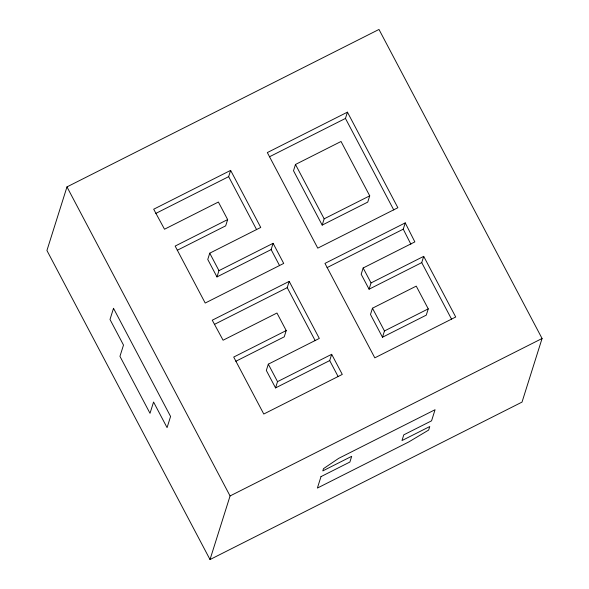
<?xml version="1.0" encoding="UTF-8"?>
<svg xmlns="http://www.w3.org/2000/svg" width="589" height="589" viewBox="0 0 589 589"><rect width="100%" height="100%" fill="white"/><g stroke="black" fill="none" stroke-linecap="round" stroke-linejoin="round"><path stroke-width="0.88" d="M66.977 186.904L46.929 250.502L210.015 559.55L522.023 402.096L542.071 338.498L378.985 29.45L66.977 186.904L230.071 495.953L210.015 559.55M256.642 229.695L228.65 176.656L230.63 170.383L153.685 209.22L164.515 229.224L218.386 202.034L227.641 219.579L225.668 225.852L177.267 250.281M230.63 170.383L260.743 227.442L209.743 253.182L207.762 259.454L216.98 276.918L271.124 249.596L273.097 243.316L218.953 270.646L216.98 276.918M295.479 164.471L293.506 170.744L322.19 225.101L367.742 202.108L369.723 195.835L341.038 141.478L295.479 164.471L324.164 218.828L322.19 225.101M315.211 340.685L287.226 287.653L289.199 281.373L212.254 320.21L223.091 340.214L276.955 313.024L286.217 330.569L284.237 336.842L235.836 361.271M393.754 209.949L345.456 118.433L347.436 112.153L267.332 152.58L317.765 248.146L397.869 207.726L347.436 112.153M289.199 281.373L319.312 338.432L268.312 364.171L266.331 370.444L275.549 387.908L329.693 360.586L331.673 354.306L277.529 381.635L275.549 387.908M423.705 256.355L455.717 317.015L374.81 357.847L324.966 263.393L405.232 222.885L414.855 241.895L363.163 267.98L361.182 274.253L369.075 289.199L421.724 262.628L423.705 256.355L371.048 282.926L369.075 289.199M372.462 308.216L370.488 314.489L382.489 337.232L426.267 315.137L428.247 308.864L416.246 286.121L372.462 308.216L384.462 330.959L382.489 337.232M410.872 244.207L403.251 229.165L405.232 222.885M155.798 213.424L228.65 176.656M269.445 156.792L345.456 118.433M227.641 219.579L175.147 246.077L205.208 303.041L283.707 263.423L273.097 243.316M324.164 218.828L369.723 195.835M214.374 324.414L287.226 287.653M327.079 267.605L403.251 229.165M286.217 330.569L233.715 357.067L263.776 414.03L342.283 374.413L331.673 354.306M384.462 330.959L428.247 308.864M230.071 495.953L542.071 338.498M421.724 262.628L451.601 319.245M363.163 267.98L371.048 282.926M271.124 249.596L279.606 265.676M329.693 360.586L338.182 376.666M209.743 253.182L218.953 270.646M268.312 364.171L277.529 381.635M113.515 308.319L109.996 319.474L123.499 345.066L119.95 356.338L150.011 413.301L153.56 402.029L167.07 427.621L170.582 416.467L113.515 308.319M320.998 476.619L317.39 488.06L408.795 441.934L428.659 430.051L429.764 426.539L401.985 440.557L403.789 434.837L431.568 420.818L435.065 409.716L338.668 458.367L323.516 468.638L322.801 470.898L351.692 456.32L349.888 462.041L320.998 476.619"/></g></svg>
